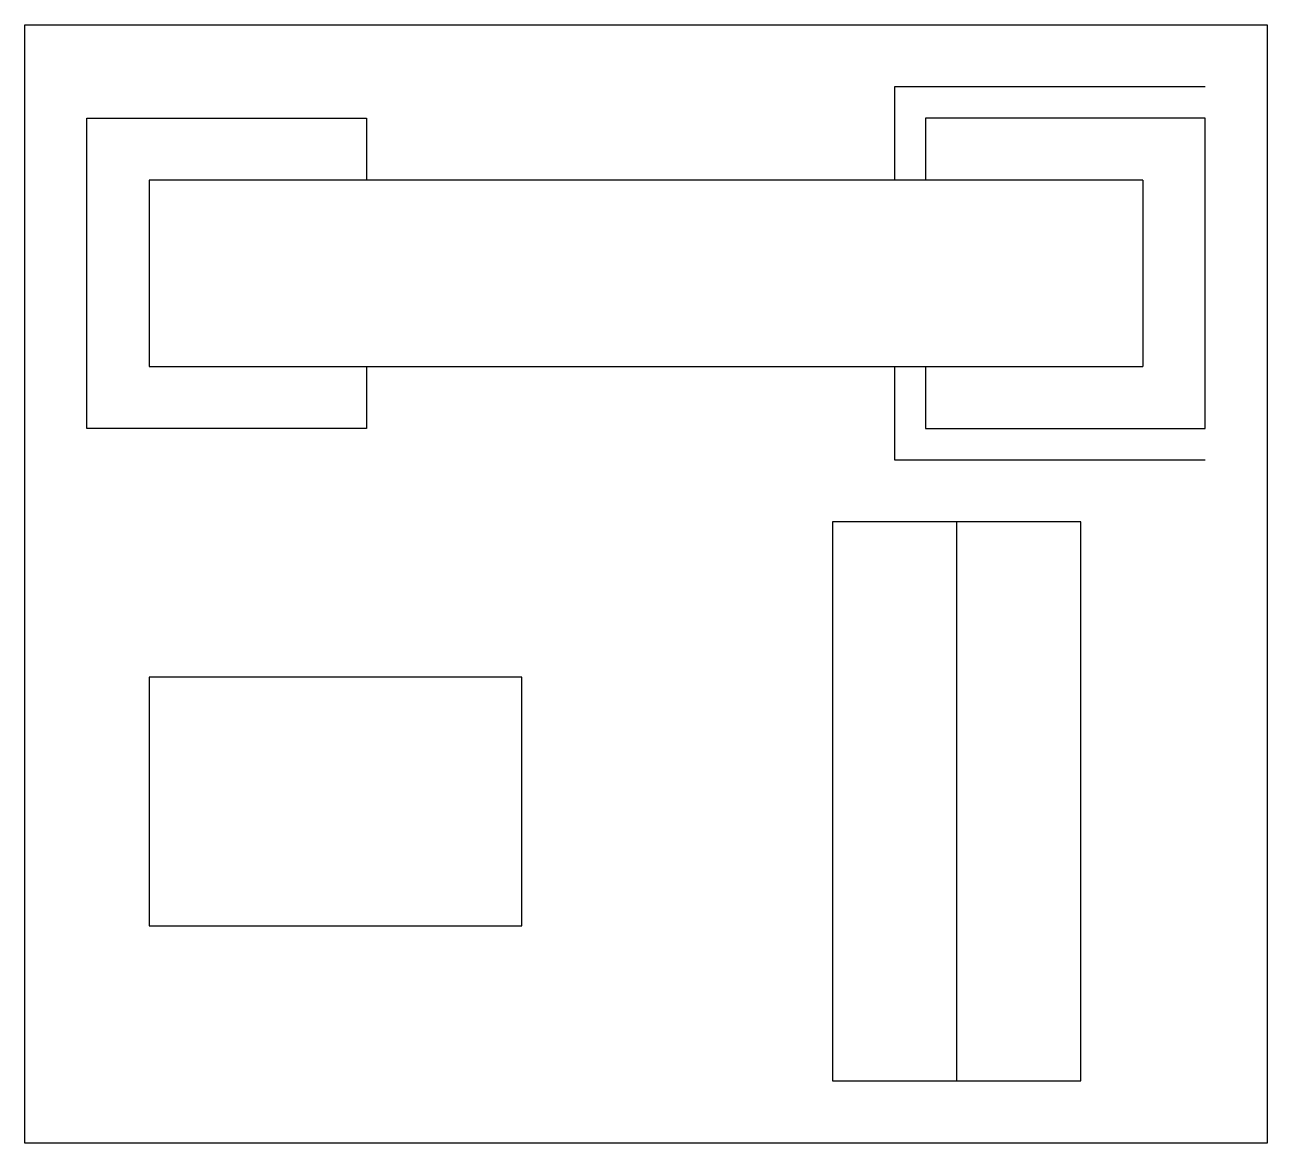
# Model space of a CAD drawing. Header units: inches. Extents: x 327481 to 195042051, y -335014 to 44773228.
# Drawn here: x 372253.22 to 372258.22, y -318134.71 to -318130.21 of the extents above; entities that cross this region are included whole.
import ezdxf

# ---------------------------------------------------------------- set-up
doc = ezdxf.new("R2010")
doc.units = ezdxf.units.IN
doc.header["$MEASUREMENT"] = 0

# ---------------------------------------------------------------- blocks, each defined once
blk = doc.blocks.new('telephon-1')
at = {"color": 0, "linetype": 'ByBlock'}
for p, q in [((-0.3, 0.33333), (0, 0.33333)), ((-0.3, 0), (-0.3, 0.33333)), ((0, 0.33333), (0, 0)), ((-0.28333, 0.31667), (-0.28333, 0.23333)), ((-0.19167, 0.31667), (-0.275, 0.31667)), ((-0.275, 0.31667), (-0.275, 0.24167)), ((-0.19167, 0.24167), (-0.19167, 0.31667)), ((-0.18333, 0.23333), (-0.18333, 0.31667)), ((-0.25833, 0.3), (-0.20833, 0.3)), ((-0.25833, 0.3), (-0.25833, 0.03333)), ((-0.20833, 0.03333), (-0.20833, 0.3)), ((-0.16667, 0.28333), (-0.16667, 0.21667)), ((-0.01667, 0.28333), (-0.16667, 0.28333)), ((-0.01667, 0.21667), (-0.01667, 0.28333)), ((-0.16667, 0.25), (-0.01667, 0.25)), ((-0.275, 0.24167), (-0.25833, 0.24167)), ((-0.20833, 0.24167), (-0.19167, 0.24167)), ((-0.28333, 0.23333), (-0.25833, 0.23333)), ((-0.20833, 0.23333), (-0.18333, 0.23333)), ((-0.16667, 0.21667), (-0.01667, 0.21667)), ((-0.125, 0.13333), (-0.125, 0.03333)), ((-0.05833, 0.13333), (-0.125, 0.13333)), ((-0.05833, 0.03333), (-0.05833, 0.13333)), ((-0.275, 0.01667), (-0.275, 0.09167)), ((-0.275, 0.09167), (-0.25833, 0.09167)), ((-0.20833, 0.09167), (-0.19167, 0.09167)), ((-0.19167, 0.09167), (-0.19167, 0.01667)), ((-0.25833, 0.03333), (-0.20833, 0.03333)), ((-0.125, 0.03333), (-0.05833, 0.03333)), ((-0.19167, 0.01667), (-0.275, 0.01667)), ((0, 0), (-0.3, 0))]:
    blk.add_line(p, q, dxfattribs=at)

msp = doc.modelspace()

# ---------------------------------------------------------------- block references
at = {"xscale": 15, "yscale": 15, "zscale": 15, "rotation": 270}
msp.add_blockref('telephon-1', (372253.216, -318134.712), dxfattribs=at)

doc.saveas('drawing.dxf')
